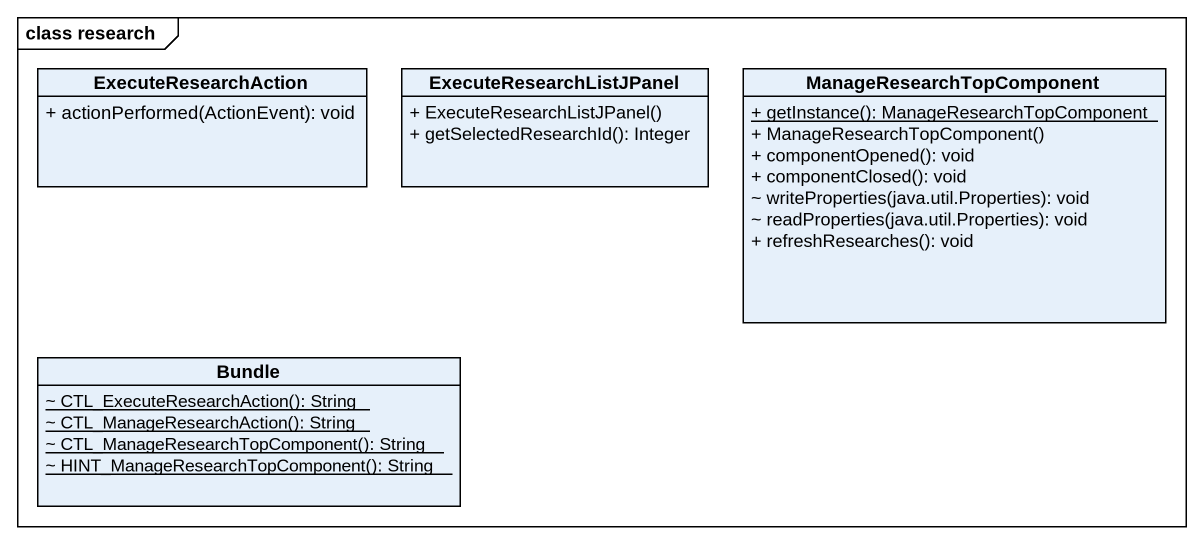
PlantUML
@startuml
mainframe class research
hide circle
hide empty members
skinparam classAttributeIconSize 0
class ExecuteResearchAction {
  + actionPerformed(ActionEvent): void
}
class ExecuteResearchListJPanel {
  + ExecuteResearchListJPanel()
  + getSelectedResearchId(): Integer
}
class ManageResearchTopComponent {
  {static} + getInstance(): ManageResearchTopComponent
  + ManageResearchTopComponent()
  + componentOpened(): void
  + componentClosed(): void
  ~ writeProperties(java.util.Properties): void
  ~ readProperties(java.util.Properties): void
  + refreshResearches(): void
}
class Bundle {
  {static} ~ CTL_ExecuteResearchAction(): String
  {static} ~ CTL_ManageResearchAction(): String
  {static} ~ CTL_ManageResearchTopComponent(): String
  {static} ~ HINT_ManageResearchTopComponent(): String
}
@enduml
